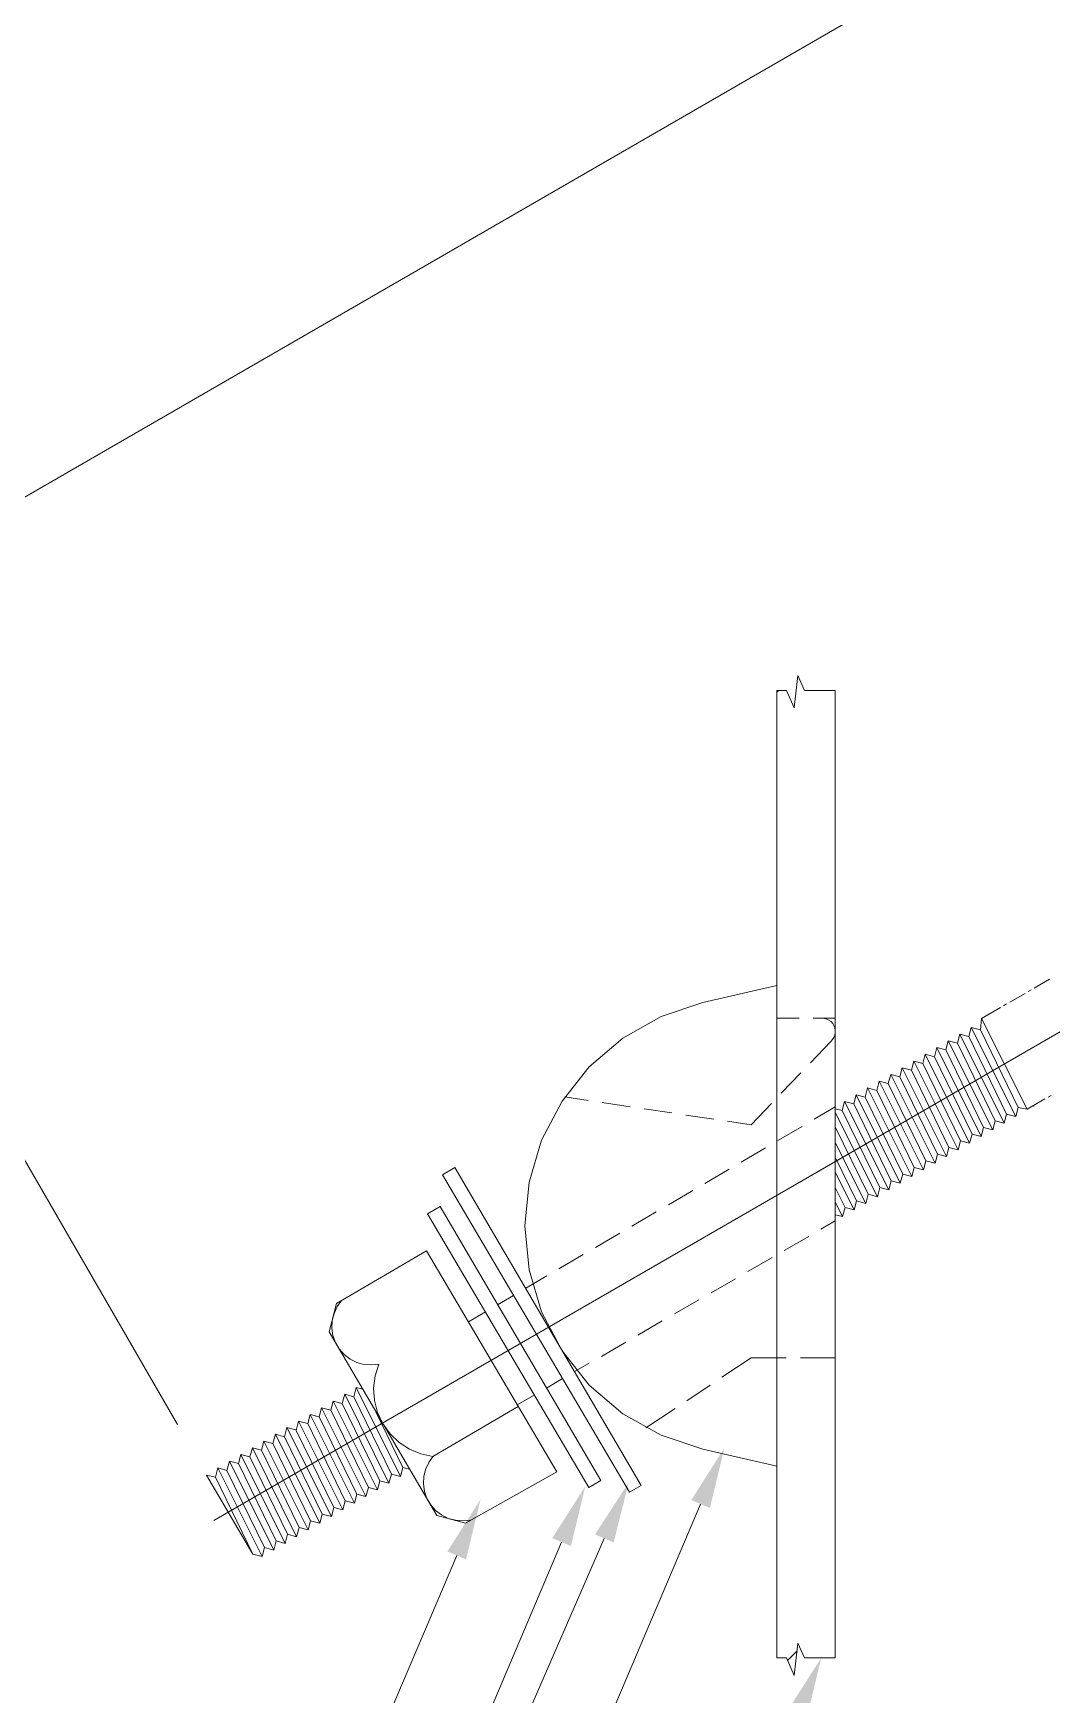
# Model space of a CAD drawing. Header units: millimetres. Extents: x 2 to 579, y 1 to 405.
# Drawn here: x 216.06 to 225.09, y 107.34 to 122.09 of the extents above; entities that cross this region are included whole.
import ezdxf

# ---------------------------------------------------------------- set-up
doc = ezdxf.new("R2010")
doc.units = ezdxf.units.MM
doc.linetypes.add('XKITLINE00', pattern=[0])
doc.layers.add('LinkedObject', color=7, linetype='Continuous', lineweight=0)

# ---------------------------------------------------------------- blocks, each defined once
blk = doc.blocks.new('*A4')
at = {"layer": 'LinkedObject'}
for points in [[(222.061, 109.001), (221.895, 109.071), (222.189, 109.533)], [(220.828, 108.663), (220.662, 108.733), (220.956, 109.195)], [(221.207, 108.695), (221.042, 108.767), (221.34, 109.226)], [(219.897, 108.545), (219.732, 108.615), (220.026, 109.077)], [(222.92, 107.137), (222.754, 107.208), (223.048, 107.67)]]:
    blk.add_hatch(color=6, dxfattribs=at).paths.add_polyline_path(points, flags=17)
at = {"layer": 'LinkedObject', "color": 6, "linetype": 'XKITLINE00', "lineweight": 0}
for p, q in [((213.432, 116.501), (254.825, 140.425)), ((222.934, 111.939), (237.755, 120.505)), ((217.337, 109.743), (212.981, 117.281)), ((221.978, 109.036), (217.823, 99.246)), ((221.124, 108.731), (218.211, 102.035)), ((220.745, 108.698), (219.167, 104.98)), ((219.815, 108.58), (218.911, 106.453))]:
    blk.add_line(p, q, dxfattribs=at)
at = {"layer": 'LinkedObject', "color": 9, "linetype": 'XKITLINE00', "lineweight": 0}
for p, q in [((222.809, 116.102), (222.842, 116.389)), ((222.842, 116.389), (222.9, 116.258)), ((222.655, 116.258), (222.739, 116.258)), ((222.655, 116.241), (222.672, 116.258)), ((222.739, 116.258), (222.809, 116.102)), ((222.899, 116.258), (223.173, 116.258)), ((228.62, 115.225), (217.66, 108.89)), ((224.72, 113.491), (224.856, 113.569)), ((224.883, 113.585), (224.91, 113.6)), ((224.937, 113.616), (225.072, 113.694)), ((224.47, 113.346), (224.639, 113.444)), ((224.666, 113.459), (224.693, 113.475)), ((224.874, 112.54), (225.033, 112.632)), ((225.06, 112.648), (225.087, 112.663))]:
    blk.add_line(p, q, dxfattribs=at)
at = {"layer": 'LinkedObject', "color": 7, "linetype": 'XKITLINE00', "lineweight": 0}
for p, q in [((222.655, 107.67), (222.655, 116.258)), ((223.173, 116.258), (223.173, 107.67)), ((222.655, 113.638), (221.997, 113.487)), ((221.997, 113.487), (221.627, 113.363)), ((221.627, 113.363), (221.288, 113.171)), ((221.288, 113.171), (220.991, 112.918)), ((220.991, 112.918), (220.749, 112.613)), ((220.749, 112.613), (220.568, 112.267)), ((220.568, 112.267), (220.458, 111.893)), ((220.458, 111.893), (220.42, 111.505)), ((220.42, 111.505), (220.458, 111.116)), ((220.458, 111.116), (220.568, 110.742)), ((220.568, 110.742), (220.749, 110.396)), ((220.749, 110.396), (220.991, 110.091)), ((220.991, 110.091), (221.288, 109.838)), ((221.288, 109.838), (221.627, 109.646)), ((221.627, 109.646), (221.997, 109.522)), ((222.655, 109.371), (221.997, 109.522)), ((217.788, 108.964), (217.788, 108.964)), ((222.739, 107.67), (222.655, 107.67)), ((222.739, 107.67), (222.809, 107.514)), ((222.749, 107.647), (222.834, 107.732)), ((222.809, 107.514), (222.842, 107.8)), ((222.842, 107.8), (222.9, 107.67)), ((223.173, 107.67), (222.9, 107.67))]:
    blk.add_line(p, q, dxfattribs=at)
at = {"layer": 'LinkedObject', "color": 1, "linetype": 'XKITLINE00', "lineweight": 0}
for p, q in [((222.655, 113.349), (222.852, 113.349)), ((222.977, 113.349), (223.173, 113.349)), ((223.077, 113.347), (223.055, 113.349)), ((223.098, 113.341), (223.077, 113.347)), ((223.117, 113.332), (223.098, 113.341)), ((223.135, 113.318), (223.117, 113.332)), ((223.15, 113.302), (223.135, 113.318)), ((223.161, 113.283), (223.15, 113.302)), ((223.169, 113.263), (223.161, 113.283)), ((224.379, 113.267), (224.358, 113.186)), ((224.46, 113.246), (224.379, 113.267)), ((224.379, 113.267), (224.774, 112.476)), ((224.47, 113.346), (224.46, 113.246)), ((224.47, 113.346), (224.874, 112.54)), ((223.133, 113.143), (222.953, 112.953)), ((223.133, 113.143), (223.148, 113.159)), ((223.148, 113.159), (223.16, 113.177)), ((223.16, 113.177), (223.168, 113.198)), ((223.168, 113.198), (223.172, 113.219)), ((223.173, 113.241), (223.169, 113.263)), ((223.172, 113.219), (223.173, 113.241)), ((224.175, 113.148), (224.154, 113.067)), ((224.256, 113.126), (224.175, 113.148)), ((224.175, 113.148), (224.57, 112.357)), ((224.277, 113.207), (224.256, 113.126)), ((224.591, 112.438), (224.256, 113.126)), ((224.358, 113.186), (224.277, 113.207)), ((224.277, 113.207), (224.672, 112.416)), ((224.693, 112.497), (224.358, 113.186)), ((224.796, 112.556), (224.46, 113.246)), ((223.971, 113.028), (223.95, 112.947)), ((224.052, 113.007), (223.971, 113.028)), ((223.971, 113.028), (224.365, 112.239)), ((224.073, 113.088), (224.052, 113.007)), ((224.386, 112.319), (224.052, 113.007)), ((224.154, 113.067), (224.073, 113.088)), ((224.073, 113.088), (224.467, 112.298)), ((224.488, 112.379), (224.154, 113.067)), ((222.866, 112.863), (222.694, 112.682)), ((223.665, 112.849), (223.643, 112.768)), ((223.745, 112.827), (223.665, 112.849)), ((223.665, 112.849), (224.058, 112.061)), ((223.767, 112.908), (223.745, 112.827)), ((224.079, 112.142), (223.745, 112.827)), ((223.848, 112.887), (223.767, 112.908)), ((223.767, 112.908), (224.16, 112.12)), ((223.869, 112.968), (223.848, 112.887)), ((224.181, 112.201), (223.848, 112.887)), ((223.95, 112.947), (223.869, 112.968)), ((223.869, 112.968), (224.262, 112.179)), ((224.284, 112.26), (223.95, 112.947)), ((223.46, 112.729), (223.439, 112.648)), ((223.541, 112.708), (223.46, 112.729)), ((223.46, 112.729), (223.853, 111.942)), ((223.562, 112.789), (223.541, 112.708)), ((223.874, 112.023), (223.541, 112.708)), ((223.643, 112.768), (223.562, 112.789)), ((223.562, 112.789), (223.955, 112.002)), ((223.976, 112.082), (223.643, 112.768)), ((220.773, 112.65), (220.982, 112.619)), ((221.106, 112.6), (221.353, 112.563)), ((221.477, 112.545), (221.724, 112.508)), ((222.608, 112.592), (222.427, 112.403)), ((223.168, 112.542), (223.173, 112.547)), ((223.235, 112.528), (223.173, 112.545)), ((223.256, 112.609), (223.235, 112.528)), ((223.337, 112.588), (223.256, 112.609)), ((223.256, 112.609), (223.648, 111.824)), ((223.358, 112.669), (223.337, 112.588)), ((223.669, 111.904), (223.337, 112.588)), ((223.439, 112.648), (223.358, 112.669)), ((223.358, 112.669), (223.75, 111.883)), ((223.772, 111.964), (223.439, 112.648)), ((224.796, 112.556), (224.774, 112.476)), ((224.874, 112.54), (224.796, 112.556)), ((224.935, 112.565), (224.935, 112.567)), ((221.848, 112.489), (222.095, 112.452)), ((222.218, 112.434), (222.427, 112.403)), ((223.173, 112.51), (223.546, 111.764)), ((223.464, 111.786), (223.173, 112.385)), ((223.567, 111.845), (223.235, 112.528)), ((224.591, 112.438), (224.57, 112.357)), ((224.672, 112.416), (224.591, 112.438)), ((224.693, 112.497), (224.672, 112.416)), ((224.774, 112.476), (224.693, 112.497)), ((223.173, 112.246), (223.443, 111.705)), ((224.284, 112.26), (224.262, 112.179)), ((224.365, 112.239), (224.284, 112.26)), ((224.386, 112.319), (224.365, 112.239)), ((224.467, 112.298), (224.386, 112.319)), ((224.488, 112.379), (224.467, 112.298)), ((224.57, 112.357), (224.488, 112.379)), ((223.362, 111.727), (223.173, 112.115)), ((224.079, 112.142), (224.058, 112.061)), ((224.16, 112.12), (224.079, 112.142)), ((224.181, 112.201), (224.16, 112.12)), ((224.262, 112.179), (224.181, 112.201)), ((219.799, 112.023), (219.689, 111.957)), ((221.347, 109.141), (219.689, 111.957)), ((219.799, 112.023), (221.452, 109.202)), ((223.173, 111.982), (223.341, 111.646)), ((223.772, 111.964), (223.75, 111.883)), ((223.853, 111.942), (223.772, 111.964)), ((223.874, 112.023), (223.853, 111.942)), ((223.955, 112.002), (223.874, 112.023)), ((223.976, 112.082), (223.955, 112.002)), ((224.058, 112.061), (223.976, 112.082)), ((223.26, 111.667), (223.173, 111.845)), ((223.567, 111.845), (223.546, 111.764)), ((223.648, 111.824), (223.567, 111.845)), ((223.669, 111.904), (223.648, 111.824)), ((223.75, 111.883), (223.669, 111.904)), ((223.173, 111.717), (223.238, 111.587)), ((223.26, 111.667), (223.238, 111.587)), ((223.341, 111.646), (223.26, 111.667)), ((223.362, 111.727), (223.341, 111.646)), ((223.443, 111.705), (223.362, 111.727)), ((223.464, 111.786), (223.443, 111.705)), ((223.546, 111.764), (223.464, 111.786)), ((223.238, 111.587), (223.173, 111.604)), ((222.168, 110.161), (222.427, 110.334)), ((222.427, 110.334), (222.738, 110.334)), ((222.863, 110.334), (223.173, 110.334)), ((218.923, 110.07), (218.901, 109.989)), ((218.923, 110.07), (219.317, 109.28)), ((218.981, 110.055), (218.923, 110.07)), ((221.856, 109.953), (222.064, 110.092)), ((218.616, 109.89), (218.595, 109.809)), ((218.616, 109.89), (219.01, 109.102)), ((218.697, 109.869), (218.616, 109.89)), ((218.718, 109.95), (218.697, 109.869)), ((218.718, 109.95), (219.112, 109.161)), ((218.799, 109.929), (218.718, 109.95)), ((218.821, 110.01), (218.799, 109.929)), ((219.133, 109.242), (218.799, 109.929)), ((218.821, 110.01), (219.214, 109.221)), ((218.901, 109.989), (218.821, 110.01)), ((219.236, 109.301), (218.901, 109.989)), ((221.493, 109.712), (221.752, 109.884)), ((218.412, 109.771), (218.391, 109.69)), ((218.412, 109.771), (218.805, 108.984)), ((218.493, 109.75), (218.412, 109.771)), ((218.514, 109.831), (218.493, 109.75)), ((218.826, 109.064), (218.493, 109.75)), ((218.514, 109.831), (218.907, 109.043)), ((218.595, 109.809), (218.514, 109.831)), ((218.929, 109.124), (218.595, 109.809)), ((219.031, 109.183), (218.697, 109.869)), ((219.338, 109.361), (219.098, 109.854)), ((218.104, 109.595), (218.083, 109.514)), ((218.104, 109.595), (218.498, 108.806)), ((218.185, 109.574), (218.104, 109.595)), ((218.206, 109.655), (218.185, 109.574)), ((218.206, 109.655), (218.6, 108.865)), ((218.287, 109.634), (218.206, 109.655)), ((218.308, 109.715), (218.287, 109.634)), ((218.621, 108.946), (218.287, 109.634)), ((218.389, 109.694), (218.308, 109.715)), ((218.308, 109.715), (218.703, 108.924)), ((218.724, 109.005), (218.391, 109.69)), ((217.9, 109.475), (217.878, 109.395)), ((217.9, 109.475), (218.293, 108.687)), ((217.981, 109.454), (217.9, 109.475)), ((218.002, 109.535), (217.981, 109.454)), ((218.314, 108.768), (217.981, 109.454)), ((218.002, 109.535), (218.395, 108.746)), ((218.083, 109.514), (218.002, 109.535)), ((218.417, 108.827), (218.083, 109.514)), ((218.519, 108.886), (218.185, 109.574)), ((218.007, 108.59), (217.596, 109.292)), ((217.596, 109.292), (217.674, 109.275)), ((217.695, 109.356), (217.674, 109.275)), ((217.776, 109.335), (217.695, 109.356)), ((217.695, 109.356), (218.088, 108.569)), ((217.798, 109.416), (217.776, 109.335)), ((218.109, 108.649), (217.776, 109.335)), ((217.878, 109.395), (217.798, 109.416)), ((217.798, 109.416), (218.191, 108.628)), ((218.212, 108.709), (217.878, 109.395)), ((219.236, 109.301), (219.214, 109.221)), ((219.317, 109.28), (219.236, 109.301)), ((219.338, 109.361), (219.317, 109.28)), ((219.396, 109.345), (219.338, 109.361)), ((218.007, 108.59), (217.674, 109.275)), ((219.031, 109.183), (219.01, 109.102)), ((219.112, 109.161), (219.031, 109.183)), ((219.133, 109.242), (219.112, 109.161)), ((219.214, 109.221), (219.133, 109.242)), ((221.452, 109.202), (221.347, 109.141)), ((218.724, 109.005), (218.703, 108.924)), ((218.805, 108.984), (218.724, 109.005)), ((218.826, 109.064), (218.805, 108.984)), ((218.907, 109.043), (218.826, 109.064)), ((218.929, 109.124), (218.907, 109.043)), ((219.01, 109.102), (218.929, 109.124)), ((218.519, 108.886), (218.498, 108.806)), ((218.6, 108.865), (218.519, 108.886)), ((218.621, 108.946), (218.6, 108.865)), ((218.703, 108.924), (218.621, 108.946)), ((218.212, 108.709), (218.191, 108.628)), ((218.293, 108.687), (218.212, 108.709)), ((218.314, 108.768), (218.293, 108.687)), ((218.395, 108.746), (218.314, 108.768)), ((218.417, 108.827), (218.395, 108.746)), ((218.498, 108.806), (218.417, 108.827)), ((218.088, 108.569), (218.007, 108.59)), ((218.109, 108.649), (218.088, 108.569)), ((218.191, 108.628), (218.109, 108.649))]:
    blk.add_line(p, q, dxfattribs=at)
at = {"layer": 'LinkedObject', "color": 4, "linetype": 'XKITLINE00', "lineweight": 0}
for p, q in [((223.173, 112.561), (222.986, 112.451)), ((222.879, 112.388), (222.663, 112.262)), ((222.555, 112.198), (222.339, 112.072)), ((222.231, 112.009), (222.016, 111.882)), ((221.908, 111.819), (221.692, 111.693)), ((221.584, 111.63), (221.369, 111.503)), ((223.045, 111.475), (223.173, 111.549)), ((221.261, 111.44), (221.045, 111.314)), ((222.72, 111.287), (222.937, 111.412)), ((220.937, 111.25), (220.722, 111.124)), ((222.396, 111.099), (222.612, 111.224)), ((220.614, 111.061), (220.427, 110.951)), ((222.071, 110.911), (222.288, 111.036)), ((220.319, 110.888), (220.177, 110.805)), ((221.747, 110.723), (221.963, 110.848)), ((220.069, 110.741), (219.918, 110.653)), ((221.422, 110.535), (221.638, 110.661)), ((221.098, 110.347), (221.314, 110.473)), ((220.861, 110.211), (220.989, 110.285)), ((220.611, 110.066), (220.754, 110.149)), ((220.352, 109.916), (220.503, 110.003))]:
    blk.add_line(p, q, dxfattribs=at)
at = {"layer": 'LinkedObject', "color": 2, "linetype": 'XKITLINE00', "lineweight": 0}
for p, q in [((219.667, 111.676), (219.556, 111.612)), ((219.667, 111.676), (221.092, 109.244)), ((220.987, 109.182), (219.556, 111.612)), ((221.092, 109.244), (220.987, 109.182))]:
    blk.add_line(p, q, dxfattribs=at)
at = {"layer": 'LinkedObject', "color": 3, "linetype": 'XKITLINE00', "lineweight": 0}
for p, q in [((218.748, 110.815), (219.547, 111.283)), ((220.702, 109.323), (219.547, 111.283)), ((218.682, 110.564), (218.748, 110.815)), ((218.755, 110.788), (218.727, 110.728)), ((218.793, 110.842), (218.755, 110.788)), ((218.711, 110.664), (218.708, 110.598)), ((218.727, 110.728), (218.711, 110.664)), ((218.682, 110.564), (219.638, 108.933)), ((218.708, 110.598), (218.717, 110.532)), ((218.717, 110.532), (218.739, 110.47)), ((218.739, 110.47), (218.773, 110.413)), ((218.773, 110.413), (218.816, 110.363)), ((218.816, 110.363), (218.869, 110.323)), ((218.869, 110.323), (218.928, 110.293)), ((218.928, 110.293), (218.992, 110.276)), ((218.992, 110.276), (219.058, 110.271)), ((219.058, 110.271), (219.124, 110.278)), ((219.091, 110.173), (219.078, 110.064)), ((219.124, 110.278), (219.091, 110.173)), ((219.078, 110.064), (219.085, 109.954)), ((219.085, 109.954), (219.112, 109.848)), ((219.604, 109.458), (220.361, 109.901)), ((219.112, 109.848), (219.159, 109.748)), ((219.159, 109.748), (219.223, 109.659)), ((219.223, 109.659), (219.303, 109.583)), ((219.303, 109.583), (219.395, 109.523)), ((219.395, 109.523), (219.497, 109.481)), ((219.497, 109.481), (219.604, 109.458)), ((219.604, 109.458), (219.566, 109.404)), ((219.538, 109.344), (219.522, 109.28)), ((219.566, 109.404), (219.538, 109.344)), ((219.893, 108.866), (220.702, 109.323)), ((219.522, 109.28), (219.519, 109.214)), ((219.519, 109.214), (219.528, 109.148)), ((219.528, 109.148), (219.55, 109.086)), ((219.55, 109.086), (219.584, 109.029)), ((219.584, 109.029), (219.627, 108.979)), ((219.627, 108.979), (219.68, 108.939)), ((219.638, 108.933), (219.893, 108.866)), ((219.68, 108.939), (219.739, 108.909)), ((219.739, 108.909), (219.803, 108.892)), ((219.803, 108.892), (219.869, 108.887)), ((219.869, 108.887), (219.935, 108.894))]:
    blk.add_line(p, q, dxfattribs=at)

msp = doc.modelspace()

# ---------------------------------------------------------------- block references
at = {"lineweight": 0}
msp.add_blockref('*A4', (0, 0), dxfattribs=at)

doc.saveas('drawing.dxf')
